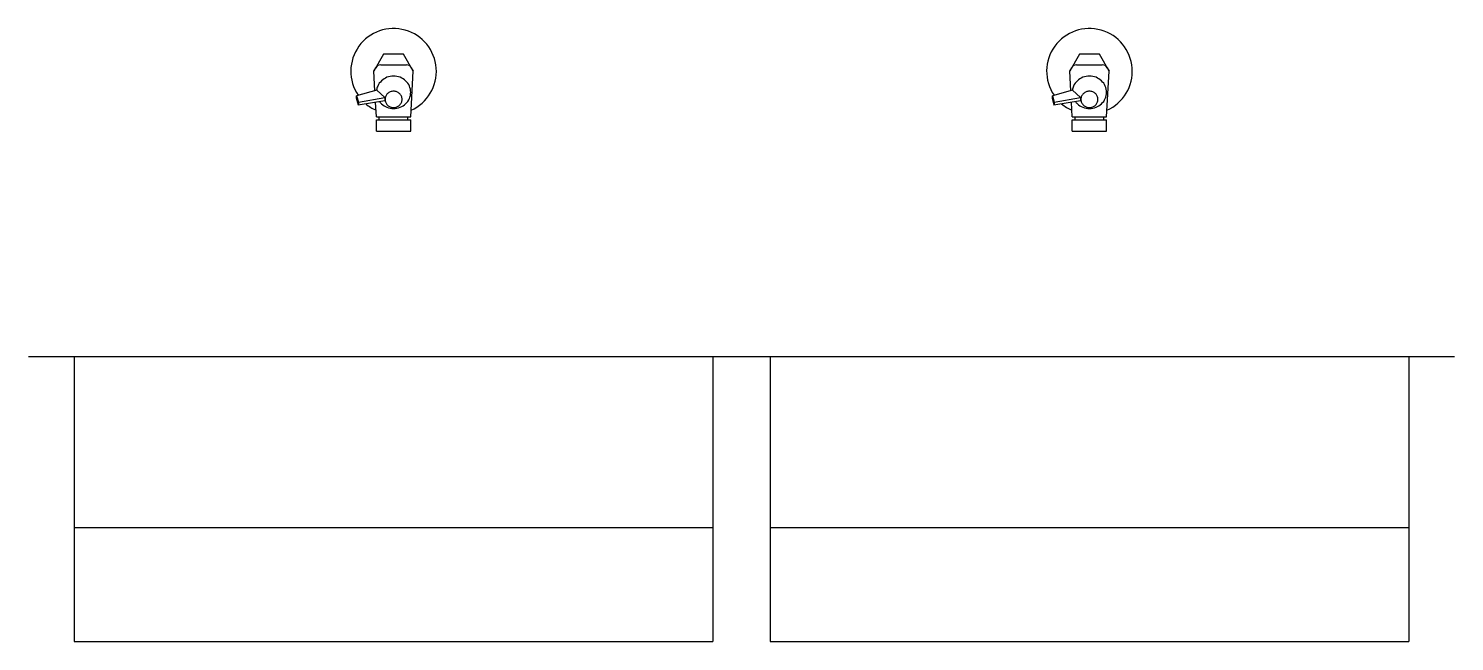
# Model space of a CAD drawing. Extents: x -0.62 to 0.62, y 0.55 to 1.09.
import ezdxf

# ---------------------------------------------------------------- set-up
doc = ezdxf.new("R2010")
doc.units = 0
doc.header["$MEASUREMENT"] = 0
doc.layers.get('0').update_dxf_attribs({"linetype": 'CONTINUOUS'})

msp = doc.modelspace()

# ---------------------------------------------------------------- linework, layer by layer
for p, q in [((-0.3137, 1.065), (-0.3223, 1.05)), ((-0.2963, 1.065), (-0.3137, 1.065)), ((-0.2877, 1.05), (-0.2963, 1.065)), ((0.2963, 1.065), (0.2877, 1.05)), ((0.3137, 1.065), (0.2963, 1.065)), ((0.3223, 1.05), (0.3137, 1.065)), ((-0.3223, 1.05), (-0.3205, 1.0531)), ((-0.3213, 1.0329), (-0.3223, 1.05)), ((-0.3162, 1.0556), (-0.2938, 1.0556)), ((-0.29, 1.01), (-0.2877, 1.05)), ((-0.2895, 1.0531), (-0.2877, 1.05)), ((0.2877, 1.05), (0.2895, 1.0531)), ((0.2887, 1.0329), (0.2877, 1.05)), ((0.2938, 1.0556), (0.3162, 1.0556)), ((0.32, 1.01), (0.3223, 1.05)), ((0.3205, 1.0531), (0.3223, 1.05)), ((-0.3197, 1.0333), (-0.3375, 1.0285)), ((-0.3375, 1.0265), (-0.3375, 1.0285)), ((-0.3375, 1.0285), (-0.3358, 1.023)), ((-0.3358, 1.0204), (-0.3375, 1.0265)), ((-0.3358, 1.023), (-0.3128, 1.027)), ((-0.3128, 1.027), (-0.3197, 1.0333)), ((-0.3128, 1.027), (-0.3128, 1.024)), ((0.2903, 1.0333), (0.2725, 1.0285)), ((0.2725, 1.0285), (0.2742, 1.023)), ((0.2725, 1.0265), (0.2725, 1.0285)), ((0.2742, 1.0204), (0.2725, 1.0265)), ((0.2742, 1.023), (0.2972, 1.027)), ((0.2972, 1.027), (0.2903, 1.0333)), ((0.2972, 1.027), (0.2972, 1.024)), ((-0.3128, 1.024), (-0.3361, 1.0204)), ((-0.3358, 1.023), (-0.3358, 1.0204)), ((-0.32, 1.01), (-0.3207, 1.0228)), ((0.2972, 1.024), (0.2739, 1.0204)), ((0.2742, 1.023), (0.2742, 1.0204)), ((0.29, 1.01), (0.2893, 1.0228)), ((-0.32, 1.01), (-0.29, 1.01)), ((-0.32, 0.9975), (-0.32, 1.0075)), ((-0.32, 1.0075), (-0.29, 1.0075)), ((-0.3175, 1.0075), (-0.3175, 1.01)), ((-0.2925, 1.0075), (-0.2925, 1.01)), ((-0.29, 0.9975), (-0.29, 1.0075)), ((0.29, 1.01), (0.32, 1.01)), ((0.29, 1.0075), (0.32, 1.0075)), ((0.29, 0.9975), (0.29, 1.0075)), ((0.2925, 1.0075), (0.2925, 1.01)), ((0.3175, 1.0075), (0.3175, 1.01)), ((0.32, 0.9975), (0.32, 1.0075)), ((-0.32, 0.9975), (-0.29, 0.9975)), ((0.29, 0.9975), (0.32, 0.9975)), ((-0.625, 0.8), (0.625, 0.8)), ((-0.585, 0.8), (-0.585, 0.55)), ((-0.025, 0.8), (-0.025, 0.55)), ((0.025, 0.8), (0.025, 0.55)), ((0.585, 0.8), (0.585, 0.55)), ((-0.585, 0.65), (-0.025, 0.65)), ((0.025, 0.65), (0.585, 0.65)), ((-0.585, 0.55), (-0.025, 0.55)), ((0.025, 0.55), (0.585, 0.55))]:
    msp.add_line(p, q)
for points in [[(-0.3173, 1.0234, 0.044142), (-0.3156, 1.0215, 0.09656), (-0.3108, 1.0184, 0.094094), (-0.305, 1.0173, 0.094094), (-0.2992, 1.0184, 0.09656), (-0.2944, 1.0215, 0.100265), (-0.2911, 1.0261, 0.103051), (-0.29, 1.0316, 0.103051), (-0.2911, 1.037, 0.100265), (-0.2944, 1.0416, 0.09656), (-0.2992, 1.0447, 0.094094), (-0.305, 1.0458, 0.094094), (-0.3108, 1.0447, 0.09656), (-0.3156, 1.0416, 0.100265), (-0.3189, 1.037, 0.071151), (-0.3199, 1.0333, 0.103051)], [(0.2927, 1.0234, 0.044142), (0.2944, 1.0215, 0.09656), (0.2992, 1.0184, 0.094094), (0.305, 1.0173, 0.094094), (0.3108, 1.0184, 0.09656), (0.3156, 1.0215, 0.100265), (0.3189, 1.0261, 0.103051), (0.32, 1.0316, 0.103051), (0.3189, 1.037, 0.100265), (0.3156, 1.0416, 0.09656), (0.3108, 1.0447, 0.094094), (0.305, 1.0458, 0.094094), (0.2992, 1.0447, 0.09656), (0.2944, 1.0416, 0.100265), (0.2911, 1.037, 0.071151), (0.2901, 1.0333, 0.103051)]]:
    msp.add_lwpolyline(points, format="xyb")
for points in [[(-0.3125, 1.0254, 0.103051), (-0.3119, 1.0227, 0.100265), (-0.3103, 1.0203, 0.09656), (-0.3079, 1.0188, 0.094094), (-0.305, 1.0182, 0.094094), (-0.3021, 1.0188, 0.09656), (-0.2997, 1.0203, 0.100265), (-0.2981, 1.0227, 0.103051), (-0.2975, 1.0254, 0.103051), (-0.2981, 1.0281, 0.100265), (-0.2997, 1.0304, 0.09656), (-0.3021, 1.032, 0.094094), (-0.305, 1.0325, 0.094094), (-0.3079, 1.032, 0.09656), (-0.3103, 1.0304, 0.100265), (-0.3119, 1.0281, 0.103051)], [(0.2975, 1.0254, 0.103051), (0.2981, 1.0227, 0.100265), (0.2997, 1.0203, 0.09656), (0.3021, 1.0188, 0.094094), (0.305, 1.0182, 0.094094), (0.3079, 1.0188, 0.09656), (0.3103, 1.0203, 0.100265), (0.3119, 1.0227, 0.103051), (0.3125, 1.0254, 0.103051), (0.3119, 1.0281, 0.100265), (0.3103, 1.0304, 0.09656), (0.3079, 1.032, 0.094094), (0.305, 1.0325, 0.094094), (0.3021, 1.032, 0.09656), (0.2997, 1.0304, 0.100265), (0.2981, 1.0281, 0.103051)]]:
    msp.add_lwpolyline(points, format="xyb", close=True)
for centre, radius, start, end in [((-0.305, 1.05), 0.0375, 294.1383, 214.1847), ((0.305, 1.05), 0.0375, 294.1383, 214.1847), ((-0.3162, 1.0506), 0.005, 90, 150), ((-0.2938, 1.0506), 0.005, 30, 90), ((0.2938, 1.0506), 0.005, 90, 150), ((0.3162, 1.0506), 0.005, 30, 90), ((-0.305, 1.05), 0.0375, 229.49, 245.8617), ((0.305, 1.05), 0.0375, 229.49, 245.8617)]:
    msp.add_arc(centre, radius, start, end)

doc.saveas('drawing.dxf')
